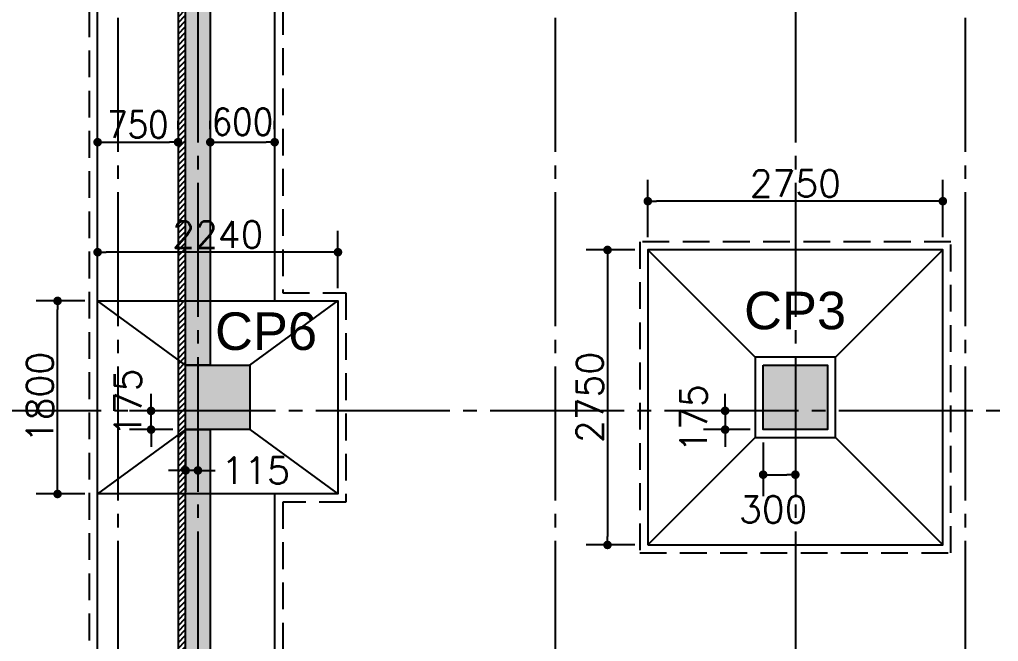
# Model space of a CAD drawing. Extents: x -200722 to 834823, y -494970 to 88783.
# Drawn here: x 262875 to 271998, y 43430 to 49227 of the extents above; entities that cross this region are included whole.
import ezdxf

# ---------------------------------------------------------------- set-up
doc = ezdxf.new("R2010")
doc.units = 0
doc.header["$LTSCALE"] = 100
doc.header["$MEASUREMENT"] = 0
doc.header["$PDMODE"] = 34
for name, pattern in [('ACAD_ISO04W100', [30, 24, -3, 0, -3]), ('CL', [3.25, 2.5, -0.25, 0.25, -0.25]), ('HIDDEN', [0.375, 0.25, -0.125])]:
    doc.linetypes.add(name, pattern=pattern)
doc.layers.get('0').update_dxf_attribs({"linetype": 'CONTINUOUS'})
doc.layers.get('DEFPOINTS').update_dxf_attribs({"linetype": 'CONTINUOUS'})
for name, color, linetype in [('A-Grid', 5, 'ACAD_ISO04W100'), ('BEAM', 4, 'CONTINUOUS'), ('COL', 150, 'CONTINUOUS'), ('DIM', 3, 'CONTINUOUS'), ('F_EXEC', 3, 'HIDDEN'), ('F_FTG1', 11, 'CONTINUOUS'), ('RCCWALL', 6, 'CONTINUOUS'), ('TEXT', 2, 'CONTINUOUS')]:
    doc.layers.add(name, color=color, linetype=linetype)
doc.layers.add('HATCH', color=252, linetype='CONTINUOUS', lineweight=30)
doc.styles.add('AR', font='arial.ttf')
doc.styles.add('ROMANS', font='romans.shx')
doc.styles.get("Standard").update_dxf_attribs({"font": 'simplex.shx'})
doc.dimstyles.new('01 S.K', dxfattribs={"dimtxt": 230, "dimasz": 100, "dimexe": 200, "dimexo": 100, "dimgap": 50, "dimtad": 1, "dimdec": 0, "dimzin": 0, "dimdsep": 46, "dimtxsty": 'Standard', "dimblk": 'DOT', "dimcen": 0.09, "dimclrd": 4, "dimclre": 4, "dimclrt": 4, "dimadec": 0, "dimazin": 0, "dimtfac": 1, "dimtdec": 0, "dimtofl": 0, "dimtmove": 0, "dimatfit": 3, "dimfxl": 2, "dimtolj": 1, "dimtzin": 0, "dimarcsym": 1})
doc.dimstyles.new('STANDARD$0', dxfattribs={"dimtxt": 2.5, "dimasz": 2.5, "dimexe": 2, "dimexo": 0.7, "dimgap": 0.9, "dimtad": 1, "dimdec": 0, "dimdsep": 46, "dimtxsty": 'ROMANS', "dimcen": 0.09, "dimclrd": 4, "dimclre": 4, "dimclrt": 3, "dimadec": 0, "dimazin": 0, "dimtfac": 1, "dimtdec": 0, "dimtmove": 0, "dimatfit": 3, "dimfxl": 1, "dimtolj": 1, "dimtzin": 0, "dimarcsym": 0})

# ---------------------------------------------------------------- blocks, each defined once
blk = doc.blocks.new('DOT')
at = {"color": 0, "linetype": 'ByBlock'}
blk.add_line((-0.5, 0), (-1, 0), dxfattribs=at)
at = {"color": 0, "linetype": 'ByBlock', "const_width": 0.5}
blk.add_lwpolyline([(-0.25, 0, 1), (0.25, 0, 1)], format="xyb", close=True, dxfattribs=at)
blk = doc.blocks.new('*D1073')
at = {"layer": 'BEAM', "color": 0, "lineweight": -2, "transparency": 16777216}
for p, q in [((263602.6, 48204), (263602.6, 48284)), ((264352.6, 48204), (264352.6, 48284)), ((263682.6, 48084), (264272.6, 48084))]:
    blk.add_line(p, q, dxfattribs=at)
at = {"layer": 'DEFPOINTS', "color": 0, "lineweight": -3, "transparency": 16777216}
for p in [(263602.6, 48084, 7446.6), (264352.6, 48084, 7446.6), (264352.6, 48084)]:
    blk.add_point(p, dxfattribs=at)
at = {"layer": 'BEAM', "color": 0, "lineweight": -2, "transparency": 16777216, "xscale": 80, "yscale": 80, "zscale": 80, "rotation": 180}
blk.add_blockref('DOT', (263602.6, 48084), dxfattribs=at)
at = {"layer": 'BEAM', "color": 0, "lineweight": -2, "transparency": 16777216, "xscale": 80, "yscale": 80, "zscale": 80}
blk.add_blockref('DOT', (264352.6, 48084), dxfattribs=at)
at = {"layer": 'BEAM', "color": 0, "transparency": 16777216, "insert": (263977.6, 48248), "char_height": 248, "attachment_point": 5}
blk.add_mtext('\\A1;{\\W0.9;750}', dxfattribs=at)
blk = doc.blocks.new('_DOT')
at = {"color": 0, "linetype": 'ByBlock'}
blk.add_line((-0.5, 0), (-1, 0), dxfattribs=at)
at = {"color": 0, "linetype": 'ByBlock', "const_width": 0.5}
blk.add_lwpolyline([(-0.25, 0, 1), (0.25, 0, 1)], format="xyb", close=True, dxfattribs=at)
blk = doc.blocks.new('*D1074')
at = {"layer": 'BEAM', "color": 0, "lineweight": -2, "transparency": 16777216}
for p, q in [((264652.6, 48204), (264652.6, 48284)), ((265252.6, 48204), (265252.6, 48284)), ((264732.6, 48084), (265172.6, 48084))]:
    blk.add_line(p, q, dxfattribs=at)
at = {"layer": 'DEFPOINTS', "color": 0, "lineweight": -3, "transparency": 16777216}
for p in [(264652.6, 48084, 7446.6), (265252.6, 48084, 7446.6), (265252.6, 48084)]:
    blk.add_point(p, dxfattribs=at)
at = {"layer": 'BEAM', "color": 0, "lineweight": -2, "transparency": 16777216, "xscale": 80, "yscale": 80, "zscale": 80, "rotation": 180}
blk.add_blockref('DOT', (264652.6, 48084), dxfattribs=at)
at = {"layer": 'BEAM', "color": 0, "lineweight": -2, "transparency": 16777216, "xscale": 80, "yscale": 80, "zscale": 80}
blk.add_blockref('DOT', (265252.6, 48084), dxfattribs=at)
at = {"layer": 'BEAM', "color": 0, "transparency": 16777216, "insert": (264952.6, 48274.9), "char_height": 248, "attachment_point": 5}
blk.add_mtext('\\A1;{\\W0.9;600}', dxfattribs=at)
blk = doc.blocks.new('*D1999')
at = {"layer": 'BEAM', "color": 0, "lineweight": -2, "transparency": 16777216}
for p, q in [((264423, 45284.8), (264423, 44823.7)), ((264537.6, 45284.4), (264537.6, 44823.7)), ((264343, 45023.7), (264263, 45023.7)), ((264537.6, 45023.7), (264423, 45023.7)), ((264617.6, 45023.7), (264697.6, 45023.7))]:
    blk.add_line(p, q, dxfattribs=at)
at = {"layer": 'DEFPOINTS', "color": 0, "lineweight": -3, "transparency": 16777216}
for p in [(264423, 45404.8, -2904.3), (264537.6, 45404.4, 7446.6), (264423, 45023.7)]:
    blk.add_point(p, dxfattribs=at)
at = {"layer": 'BEAM', "color": 0, "lineweight": -2, "transparency": 16777216, "xscale": 80, "yscale": 80, "zscale": 80}
blk.add_blockref('DOT', (264423, 45023.7), dxfattribs=at)
at = {"layer": 'BEAM', "color": 0, "lineweight": -2, "transparency": 16777216, "xscale": 80, "yscale": 80, "zscale": 80, "rotation": 180}
blk.add_blockref('DOT', (264537.6, 45023.7), dxfattribs=at)
at = {"layer": 'BEAM', "color": 0, "transparency": 16777216, "insert": (265076, 45023.7), "char_height": 248, "attachment_point": 5}
blk.add_mtext('\\A1;115', dxfattribs=at)
blk = doc.blocks.new('*D2000')
at = {"layer": 'BEAM', "color": 0, "lineweight": -2, "transparency": 16777216}
for p, q in [((264100.9, 45659), (264100.9, 45739)), ((264302.6, 45579), (263900.9, 45579)), ((264100.9, 45404.4), (264100.9, 45579)), ((264302.5, 45404.4), (263900.9, 45404.4)), ((264100.9, 45324.4), (264100.9, 45244.4))]:
    blk.add_line(p, q, dxfattribs=at)
at = {"layer": 'DEFPOINTS', "color": 0, "lineweight": -3, "transparency": 16777216}
for p in [(264100.9, 45579), (264422.6, 45579, 788.6), (264422.5, 45404.4, -2897.2)]:
    blk.add_point(p, dxfattribs=at)
at = {"layer": 'BEAM', "color": 0, "lineweight": -2, "transparency": 16777216, "xscale": 80, "yscale": 80, "zscale": 80}
for p, rotation in [((264100.9, 45579), 270), ((264100.9, 45404.4), 90)]:
    blk.add_blockref('DOT', p, dxfattribs=dict(at, rotation=rotation))
at = {"layer": 'BEAM', "color": 0, "transparency": 16777216, "insert": (263884.7, 45655), "char_height": 248, "attachment_point": 5, "rotation": 90}
blk.add_mtext('\\A1;175', dxfattribs=at)
blk = doc.blocks.new('*D2001')
at = {"layer": 'BEAM', "color": 0, "lineweight": -2, "transparency": 16777216}
for p, q in [((263602.6, 46724.4), (263602.6, 47258.6)), ((265842.6, 46724.4), (265842.6, 47258.6)), ((265762.6, 47058.6), (263682.6, 47058.6))]:
    blk.add_line(p, q, dxfattribs=at)
at = {"layer": 'DEFPOINTS', "color": 0, "lineweight": -3, "transparency": 16777216}
for p in [(263602.6, 47058.6), (263602.6, 46604.4, 7446.6), (265842.6, 46604.4, 7446.6)]:
    blk.add_point(p, dxfattribs=at)
at = {"layer": 'BEAM', "color": 0, "lineweight": -2, "transparency": 16777216, "xscale": 80, "yscale": 80, "zscale": 80, "rotation": 180}
blk.add_blockref('DOT', (263602.6, 47058.6), dxfattribs=at)
at = {"layer": 'BEAM', "color": 0, "lineweight": -2, "transparency": 16777216, "xscale": 80, "yscale": 80, "zscale": 80}
blk.add_blockref('DOT', (265842.6, 47058.6), dxfattribs=at)
at = {"layer": 'BEAM', "color": 0, "transparency": 16777216, "insert": (264722.6, 47222.6), "char_height": 248, "attachment_point": 5}
blk.add_mtext('\\A1;2240', dxfattribs=at)
blk = doc.blocks.new('*D2002')
at = {"layer": 'BEAM', "color": 0, "lineweight": -2, "transparency": 16777216}
for p, q in [((263482.6, 46604.4), (263029.4, 46604.4)), ((263229.4, 44884.4), (263229.4, 46524.4)), ((263482.6, 44804.4), (263029.4, 44804.4))]:
    blk.add_line(p, q, dxfattribs=at)
at = {"layer": 'DEFPOINTS', "color": 0, "lineweight": -3, "transparency": 16777216}
for p in [(263229.4, 46604.4), (263602.6, 46604.4, 7446.6), (263602.6, 44804.4, 7446.6)]:
    blk.add_point(p, dxfattribs=at)
at = {"layer": 'BEAM', "color": 0, "lineweight": -2, "transparency": 16777216, "xscale": 80, "yscale": 80, "zscale": 80}
for p, rotation in [((263229.4, 46604.4), 90), ((263229.4, 44804.4), 270)]:
    blk.add_blockref('DOT', p, dxfattribs=dict(at, rotation=rotation))
at = {"layer": 'BEAM', "color": 0, "transparency": 16777216, "insert": (263065.4, 45704.4), "char_height": 248, "attachment_point": 5, "rotation": 90}
blk.add_mtext('\\A1;1800', dxfattribs=at)
blk = doc.blocks.new('*D2009')
at = {"layer": 'BEAM', "color": 0, "lineweight": -2, "transparency": 16777216}
for p, q in [((268730.8, 47199.4), (268730.8, 47734)), ((271480.4, 47199.4), (271480.4, 47734)), ((271400.4, 47534), (268810.8, 47534))]:
    blk.add_line(p, q, dxfattribs=at)
at = {"layer": 'DEFPOINTS', "color": 0, "lineweight": -3, "transparency": 16777216}
for p in [(268730.8, 47534), (268730.8, 47079.4, 7446.6), (271480.4, 47079.4, 7446.6)]:
    blk.add_point(p, dxfattribs=at)
at = {"layer": 'BEAM', "color": 0, "lineweight": -2, "transparency": 16777216, "xscale": 80, "yscale": 80, "zscale": 80, "rotation": 180}
blk.add_blockref('DOT', (268730.8, 47534), dxfattribs=at)
at = {"layer": 'BEAM', "color": 0, "lineweight": -2, "transparency": 16777216, "xscale": 80, "yscale": 80, "zscale": 80}
blk.add_blockref('DOT', (271480.4, 47534), dxfattribs=at)
at = {"layer": 'BEAM', "color": 0, "transparency": 16777216, "insert": (270105.6, 47698), "char_height": 248, "attachment_point": 5}
blk.add_mtext('\\A1;2750', dxfattribs=at)
blk = doc.blocks.new('*D2010')
at = {"layer": 'BEAM', "color": 0, "lineweight": -2, "transparency": 16777216}
for p, q in [((268610.8, 47079.4), (268155, 47079.4)), ((268355, 46999.4), (268355, 44409.4)), ((268610.6, 44329.4), (268155, 44329.4))]:
    blk.add_line(p, q, dxfattribs=at)
at = {"layer": 'DEFPOINTS', "color": 0, "lineweight": -3, "transparency": 16777216}
for p in [(268730.8, 47079.4, 7446.6), (268355, 44329.4), (268730.6, 44329.4, 7446.6)]:
    blk.add_point(p, dxfattribs=at)
at = {"layer": 'BEAM', "color": 0, "lineweight": -2, "transparency": 16777216, "xscale": 80, "yscale": 80, "zscale": 80}
for p, rotation in [((268355, 47079.4), 90), ((268355, 44329.4), 270)]:
    blk.add_blockref('DOT', p, dxfattribs=dict(at, rotation=rotation))
at = {"layer": 'BEAM', "color": 0, "transparency": 16777216, "insert": (268191, 45704.4), "char_height": 248, "attachment_point": 5, "rotation": 90}
blk.add_mtext('\\A1;2750', dxfattribs=at)
blk = doc.blocks.new('*D2011')
at = {"layer": 'BEAM', "color": 0, "lineweight": -2, "transparency": 16777216}
for p, q in [((269451.1, 45659.4), (269451.1, 45739.4)), ((269685.6, 45579.4), (269251.1, 45579.4)), ((269451.1, 45579.4), (269451.1, 45404.4)), ((269685.6, 45404.4), (269251.1, 45404.4)), ((269451.1, 45324.4), (269451.1, 45244.4))]:
    blk.add_line(p, q, dxfattribs=at)
at = {"layer": 'DEFPOINTS', "color": 0, "lineweight": -3, "transparency": 16777216}
for p in [(269805.6, 45579.4, 3998.7), (269451.1, 45404.4), (269805.6, 45404.4, 3998.7)]:
    blk.add_point(p, dxfattribs=at)
at = {"layer": 'BEAM', "color": 0, "lineweight": -2, "transparency": 16777216, "xscale": 80, "yscale": 80, "zscale": 80}
for p, rotation in [((269451.1, 45579.4), 270), ((269451.1, 45404.4), 90)]:
    blk.add_blockref('DOT', p, dxfattribs=dict(at, rotation=rotation))
at = {"layer": 'BEAM', "color": 0, "transparency": 16777216, "insert": (269157.5, 45509.2), "char_height": 248, "attachment_point": 5, "rotation": 90}
blk.add_mtext('\\A1;175', dxfattribs=at)
blk = doc.blocks.new('*D2012')
at = {"layer": 'BEAM', "color": 0, "lineweight": -2, "transparency": 16777216}
for p, q in [((269805.6, 45284.4), (269805.6, 44784.2)), ((270105.6, 45284.4), (270105.6, 44784.2)), ((269885.6, 44984.2), (270025.6, 44984.2))]:
    blk.add_line(p, q, dxfattribs=at)
at = {"layer": 'DEFPOINTS', "color": 0, "lineweight": -3, "transparency": 16777216}
for p in [(269805.6, 45404.4, 3998.7), (270105.6, 45404.4, 12993.3), (270105.6, 44984.2)]:
    blk.add_point(p, dxfattribs=at)
at = {"layer": 'BEAM', "color": 0, "lineweight": -2, "transparency": 16777216, "xscale": 80, "yscale": 80, "zscale": 80, "rotation": 180}
blk.add_blockref('DOT', (269805.6, 44984.2), dxfattribs=at)
at = {"layer": 'BEAM', "color": 0, "lineweight": -2, "transparency": 16777216, "xscale": 80, "yscale": 80, "zscale": 80}
blk.add_blockref('DOT', (270105.6, 44984.2), dxfattribs=at)
at = {"layer": 'BEAM', "color": 0, "transparency": 16777216, "insert": (269899.1, 44660.5), "char_height": 248, "attachment_point": 5}
blk.add_mtext('\\A1;300', dxfattribs=at)
blk = doc.blocks.new('*D2992')
at = {"color": 4, "lineweight": -2, "ltscale": 0.4, "transparency": 16777216}
for p, q in [((261762.3, 51204.9), (261462.3, 51204.9)), ((261662.3, 26564.4), (261662.3, 51104.9)), ((261762.3, 26464.4), (261462.3, 26464.4))]:
    blk.add_line(p, q, dxfattribs=at)
at = {"layer": 'DEFPOINTS', "color": 0, "lineweight": -3, "ltscale": 0.4, "transparency": 16777216}
for p in [(261662.3, 51204.9), (264422.6, 51204.9), (264422.6, 26464.4)]:
    blk.add_point(p, dxfattribs=at)
at = {"color": 4, "lineweight": -2, "ltscale": 0.4, "transparency": 16777216, "xscale": 100, "yscale": 100, "zscale": 100}
for p, rotation in [((261662.3, 51204.9), 90), ((261662.3, 26464.4), 270)]:
    blk.add_blockref('_DOT', p, dxfattribs=dict(at, rotation=rotation))
at = {"color": 4, "lineweight": -3, "ltscale": 0.4, "transparency": 16777216, "insert": (261362.3, 38834.6), "char_height": 500, "attachment_point": 5, "rotation": 90}
blk.add_mtext('\\A1;24741', dxfattribs=at)
blk = doc.blocks.new('*D3006')
at = {"color": 4, "lineweight": -2, "ltscale": 0.4, "transparency": 16777216}
for p, q in [((259574.6, 44804.4), (259274.6, 44804.4)), ((259474.6, 39339.4), (259474.6, 44704.4)), ((259574.6, 39239.4), (259274.6, 39239.4))]:
    blk.add_line(p, q, dxfattribs=at)
at = {"layer": 'DEFPOINTS', "color": 0, "lineweight": -3, "ltscale": 0.4, "transparency": 16777216}
for p in [(259474.6, 44804.4), (264877.7, 44804.4), (264877.7, 39239.4)]:
    blk.add_point(p, dxfattribs=at)
at = {"color": 4, "lineweight": -2, "ltscale": 0.4, "transparency": 16777216, "xscale": 100, "yscale": 100, "zscale": 100}
for p, rotation in [((259474.6, 44804.4), 90), ((259474.6, 39239.4), 270)]:
    blk.add_blockref('_DOT', p, dxfattribs=dict(at, rotation=rotation))
at = {"color": 4, "lineweight": -3, "ltscale": 0.4, "transparency": 16777216, "insert": (259174.6, 42021.9), "char_height": 500, "attachment_point": 5, "rotation": 90}
blk.add_mtext('\\A1;5565', dxfattribs=at)
blk = doc.blocks.new('*D3007')
at = {"color": 4, "lineweight": -2, "ltscale": 0.4, "transparency": 16777216}
for p, q in [((260466.1, 49784.9), (260166.1, 49784.9)), ((260366.1, 46704.4), (260366.1, 49684.9)), ((260466.1, 46604.4), (260166.1, 46604.4))]:
    blk.add_line(p, q, dxfattribs=at)
at = {"layer": 'DEFPOINTS', "color": 0, "lineweight": -3, "ltscale": 0.4, "transparency": 16777216}
for p in [(260366.1, 49784.9), (264936.9, 49784.9), (264936.9, 46604.4)]:
    blk.add_point(p, dxfattribs=at)
at = {"color": 4, "lineweight": -2, "ltscale": 0.4, "transparency": 16777216, "xscale": 100, "yscale": 100, "zscale": 100}
for p, rotation in [((260366.1, 49784.9), 90), ((260366.1, 46604.4), 270)]:
    blk.add_blockref('_DOT', p, dxfattribs=dict(at, rotation=rotation))
at = {"color": 4, "lineweight": -3, "ltscale": 0.4, "transparency": 16777216, "insert": (260066.1, 48194.6), "char_height": 500, "attachment_point": 5, "rotation": 90}
blk.add_mtext('\\A1;3181', dxfattribs=at)

msp = doc.modelspace()

# ---------------------------------------------------------------- hatches: boundary and pattern name
at = {"layer": 'DIM', "ltscale": 0.4}
h = msp.add_hatch(dxfattribs=at)
h.set_pattern_fill('ANSI31', color=256, scale=300, style=0)
h.paths.add_polyline_path([(264422.6, 51274.9), (264352.6, 51274.9), (264352.6, 25039.4), (264422.6, 25039.4)])
at = {"layer": 'HATCH', "lineweight": -3, "ltscale": 0.4}
for points in [[(264422.6, 50604.9), (264652.6, 50604.9), (264652.6, 46004.4), (264422.6, 46004.4)], [(264422.6, 45404.4), (264652.6, 45404.4), (264652.6, 38639.4), (264422.6, 38639.4)]]:
    msp.add_hatch(color=256, dxfattribs=at).paths.add_polyline_path(points)
at = {"layer": 'HATCH', "ltscale": 0.4}
for points in [[(264422.6, 46004.4), (265022.6, 46004.4), (265022.6, 45404.4), (264422.6, 45404.4)], [(269805.6, 46004.4), (270405.6, 46004.4), (270405.6, 45404.4), (269805.6, 45404.4)]]:
    msp.add_hatch(color=256, dxfattribs=at).paths.add_polyline_path(points)

# ---------------------------------------------------------------- linework, layer by layer
at = {"layer": 'A-Grid', "color": 8, "linetype": 'CL', "ltscale": 5}
for p, q in [((264537.6, 59080.9, 17790.4), (264537.6, 10145.8, 17790.4)), ((270105.6, 59081, 7446.6), (270105.6, 10145.9, 7446.6)), ((327010.7, 45579, 7446.6), (224519.6, 45579, 7446.6))]:
    msp.add_line(p, q, dxfattribs=at)
at = {"layer": 'A-Grid', "color": 8, "linetype": 'CL', "ltscale": 5, "elevation": 7446.6}
for points in [[(263790.6, 62242.9), (263790.6, -9708.8)], [(267865.6, 62242.9), (267865.6, -9708.8)], [(271689.6, 62242.9), (271689.6, -9708.8)]]:
    msp.add_lwpolyline(points, dxfattribs=at)
at = {"layer": 'COL', "ltscale": 500}
for points in [[(264422.6, 46004.4), (265022.6, 46004.4), (265022.6, 45404.4), (264422.6, 45404.4), (264422.6, 46004.4)], [(269805.6, 46004.4), (270405.6, 46004.4), (270405.6, 45404.4), (269805.6, 45404.4), (269805.6, 46004.4)]]:
    msp.add_lwpolyline(points, dxfattribs=at)
at = {"layer": 'F_EXEC', "ltscale": 10}
for p, q in [((263527.6, 25814.4, 7446.6), (263527.6, 52099.9, 7446.6)), ((265327.6, 49709.9, 7446.6), (265327.6, 46679.4, 7446.6)), ((265327.6, 44729.4, 7446.6), (265327.6, 39314.4, 7446.6))]:
    msp.add_line(p, q, dxfattribs=at)
msp.add_lwpolyline([(268655.6, 44254.4), (271555.6, 44254.4), (271555.6, 47154.4), (268655.6, 47154.4)], close=True, dxfattribs=at)
msp.add_lwpolyline([(265327.6, 46679.4), (265917.6, 46679.4), (265917.6, 44729.4), (265327.6, 44729.4)], dxfattribs=at)
at = {"layer": 'F_FTG1', "ltscale": 0.4}
for p, q in [((263602.6, 26464.4, 7446.6), (263602.6, 52024.9, 7446.6)), ((265252.6, 49784.9, 7446.6), (265252.6, 46604.4, 7446.6)), ((269730.6, 46079.4), (268730.8, 47079.4)), ((270480.6, 46079.4), (271480.4, 47079.4)), ((264422.6, 46004.4, -10343.8), (263602.6, 46604.4)), ((265022.6, 46004.4), (265842.6, 46604.4)), ((264422.5, 45404.4, -10343.8), (263602.6, 44804.4)), ((265022.6, 45404.4), (265842.6, 44804.4)), ((269730.6, 45329.4), (268730.6, 44329.6)), ((270480.6, 45329.4), (271480.6, 44329.6)), ((265252.6, 44804.4, 7446.6), (265252.6, 39239.4, 7446.6))]:
    msp.add_line(p, q, dxfattribs=at)
for points in [[(268730.6, 44329.4), (271480.6, 44329.4), (271480.6, 47079.4), (268730.6, 47079.4)], [(263602.6, 44804.4), (263602.6, 46604.4), (265842.6, 46604.4), (265842.6, 44804.4)], [(269730.6, 45329.4), (270480.6, 45329.4), (270480.6, 46079.4), (269730.6, 46079.4)]]:
    msp.add_lwpolyline(points, close=True, dxfattribs=at)
at = {"layer": 'RCCWALL', "color": 1, "ltscale": 0.4, "elevation": 7446.6}
msp.add_lwpolyline([(264422.6, 51274.9), (264352.6, 51274.9), (264352.6, 25039.4), (264422.6, 25039.4)], close=True, dxfattribs=at)
at = {"layer": 'RCCWALL', "color": 42, "ltscale": 0.4, "elevation": 7446.6}
for points in [[(264422.6, 50604.9), (264652.6, 50604.9), (264652.6, 46004.4), (264422.6, 46004.4)], [(264422.6, 45404.4), (264652.6, 45404.4), (264652.6, 38639.4), (264422.6, 38639.4)]]:
    msp.add_lwpolyline(points, close=True, dxfattribs=at)

# ---------------------------------------------------------------- texts
at = {"layer": 'TEXT', "style": 'AR'}
for s, p in [('CP3', (269627.9, 46339.7, 10343.8)), ('CP6', (264697.2, 46147.1, -7446.6))]:
    msp.add_text(s, height=350, dxfattribs=at).set_placement(p)

# ---------------------------------------------------------------- dimensions: what is measured, and where the dimension line sits
at = {"color": 5, "lineweight": -3, "ltscale": 0.4}
for base, p1, p2, picture, middle in [((261662.3132, 51204.882), (264422.6238, 26464.3818, 7446.621), (264422.6246, 51204.882), '*D2992', (261362.3132, 38834.6319)), ((260366.0833, 49784.882), (264936.8923, 46604.3818), (264936.8923, 49784.882), '*D3007', (260066.0833, 48194.6319)), ((259474.6, 44804.4), (264877.7, 39239.4, 7446.6), (264877.7, 44804.4), '*D3006', (259174.6, 42021.9))]:
    dim = msp.add_linear_dim(base=base, p1=p1, p2=p2, angle=90, dimstyle='01 S.K', override={"dimtxt": 500, "dimfxl": 100, "dimfxlon": 1}, dxfattribs=at)
    dim.commit()
    dim.dimension.update_dxf_attribs({"geometry": picture, "text_midpoint": middle})
at = {"layer": 'BEAM'}
dim = msp.add_linear_dim(base=(264352.6, 48084), p1=(263602.6, 48084, 7446.6), p2=(264352.6, 48084, 7446.6), text='{\\W0.9;<>}', dimstyle='STANDARD$0', override={"dimscale": 8, "dimtxt": 31, "dimasz": 10, "dimexe": 25, "dimexo": 15, "dimgap": 5, "dimzin": 3, "dimtxsty": 'Standard', "dimblk": 'DOT', "dimcen": 3, "dimdle": 1, "dimclrd": 0, "dimclre": 0, "dimclrt": 0, "dimtmove": 2, "dimldrblk": 'DOT', "dimtzin": 3}, dxfattribs=at)
dim.commit()
dim.dimension.update_dxf_attribs({"geometry": '*D1073', "text_midpoint": (263977.6, 48248)})
dim = msp.add_linear_dim(base=(265252.6, 48084), p1=(264652.6, 48084, 7446.6), p2=(265252.6, 48084, 7446.6), text='{\\W0.9;<>}', dimstyle='STANDARD$0', override={"dimscale": 8, "dimtxt": 31, "dimasz": 10, "dimexe": 25, "dimexo": 15, "dimgap": 5, "dimzin": 3, "dimtxsty": 'Standard', "dimblk": 'DOT', "dimcen": 3, "dimdle": 1, "dimclrd": 0, "dimclre": 0, "dimclrt": 0, "dimtmove": 2, "dimldrblk": 'DOT', "dimtzin": 3}, dxfattribs=at)
dim.commit()
dim.dimension.update_dxf_attribs({"geometry": '*D1074', "text_midpoint": (264952.6, 48274.9), "dimtype": 160})
dim = msp.add_linear_dim(base=(268730.8, 47534, -7446.6), p1=(271480.4, 47079.4), p2=(268730.8, 47079.4), dimstyle='STANDARD$0', override={"dimscale": 8, "dimtxt": 31, "dimasz": 10, "dimexe": 25, "dimexo": 15, "dimgap": 5, "dimzin": 3, "dimtxsty": 'Standard', "dimblk": 'DOT', "dimcen": 3, "dimdle": 1, "dimclrd": 0, "dimclre": 0, "dimclrt": 0, "dimtmove": 2, "dimldrblk": 'DOT', "dimtzin": 3}, dxfattribs=at)
dim.commit()
dim.dimension.update_dxf_attribs({"geometry": '*D2009', "text_midpoint": (270105.6, 47698, -7446.6)})
for base, p1, p2, angle, picture, middle in [((263602.6, 47058.6, -7446.6), (265842.6, 46604.4), (263602.6, 46604.4), 180, '*D2001', (264722.6, 47222.6, -7446.6)), ((268355, 44329.4, -7446.6), (268730.8, 47079.4), (268730.6, 44329.4), 90, '*D2010', (268191, 45704.4, -7446.6)), ((263229.4, 46604.4, -7446.6), (263602.6, 44804.4), (263602.6, 46604.4), 90, '*D2002', (263065.4, 45704.4, -7446.6))]:
    dim = msp.add_linear_dim(base=base, p1=p1, p2=p2, angle=angle, dimstyle='STANDARD$0', override={"dimscale": 8, "dimtxt": 31, "dimasz": 10, "dimexe": 25, "dimexo": 15, "dimgap": 5, "dimzin": 3, "dimtxsty": 'Standard', "dimblk": 'DOT', "dimcen": 3, "dimdle": 1, "dimclrd": 0, "dimclre": 0, "dimclrt": 0, "dimtmove": 2, "dimldrblk": 'DOT', "dimtzin": 3}, dxfattribs=at)
    dim.commit()
    dim.dimension.update_dxf_attribs({"geometry": picture, "text_midpoint": middle})
for base, p1, p2, angle, picture, middle in [((264100.9, 45579, -7446.6), (264422.5, 45404.4, -10343.8), (264422.6, 45579, -6658), 90, '*D2000', (263884.7, 45655, -7446.6)), ((269451.1, 45404.4, -3998.7), (269805.6, 45579.4), (269805.6, 45404.4), 90, '*D2011', (269157.5, 45509.2, -3998.7)), ((264423, 45023.7, -7446.6), (264537.6, 45404.4), (264423, 45404.8, -10351), 180, '*D1999', (265076, 45023.7, -7446.6))]:
    dim = msp.add_linear_dim(base=base, p1=p1, p2=p2, angle=angle, dimstyle='STANDARD$0', override={"dimscale": 8, "dimtxt": 31, "dimasz": 10, "dimexe": 25, "dimexo": 15, "dimgap": 5, "dimzin": 3, "dimtxsty": 'Standard', "dimblk": 'DOT', "dimcen": 3, "dimdle": 1, "dimclrd": 0, "dimclre": 0, "dimclrt": 0, "dimtmove": 2, "dimldrblk": 'DOT', "dimtzin": 3}, dxfattribs=at)
    dim.commit()
    dim.dimension.update_dxf_attribs({"geometry": picture, "text_midpoint": middle, "dimtype": 160})
dim = msp.add_linear_dim(base=(270105.6, 44984.2, -3998.7), p1=(269805.6, 45404.4), p2=(270105.6, 45404.4, 8994.6), dimstyle='STANDARD$0', override={"dimscale": 8, "dimtxt": 31, "dimasz": 10, "dimexe": 25, "dimexo": 15, "dimgap": 5, "dimzin": 3, "dimtxsty": 'Standard', "dimblk": 'DOT', "dimcen": 3, "dimdle": 1, "dimclrd": 0, "dimclre": 0, "dimclrt": 0, "dimtmove": 2, "dimldrblk": 'DOT', "dimtzin": 3}, dxfattribs=at)
dim.commit()
dim.dimension.update_dxf_attribs({"geometry": '*D2012', "text_midpoint": (269899.1, 44660.5, -3998.7), "dimtype": 160})

doc.saveas('drawing.dxf')
